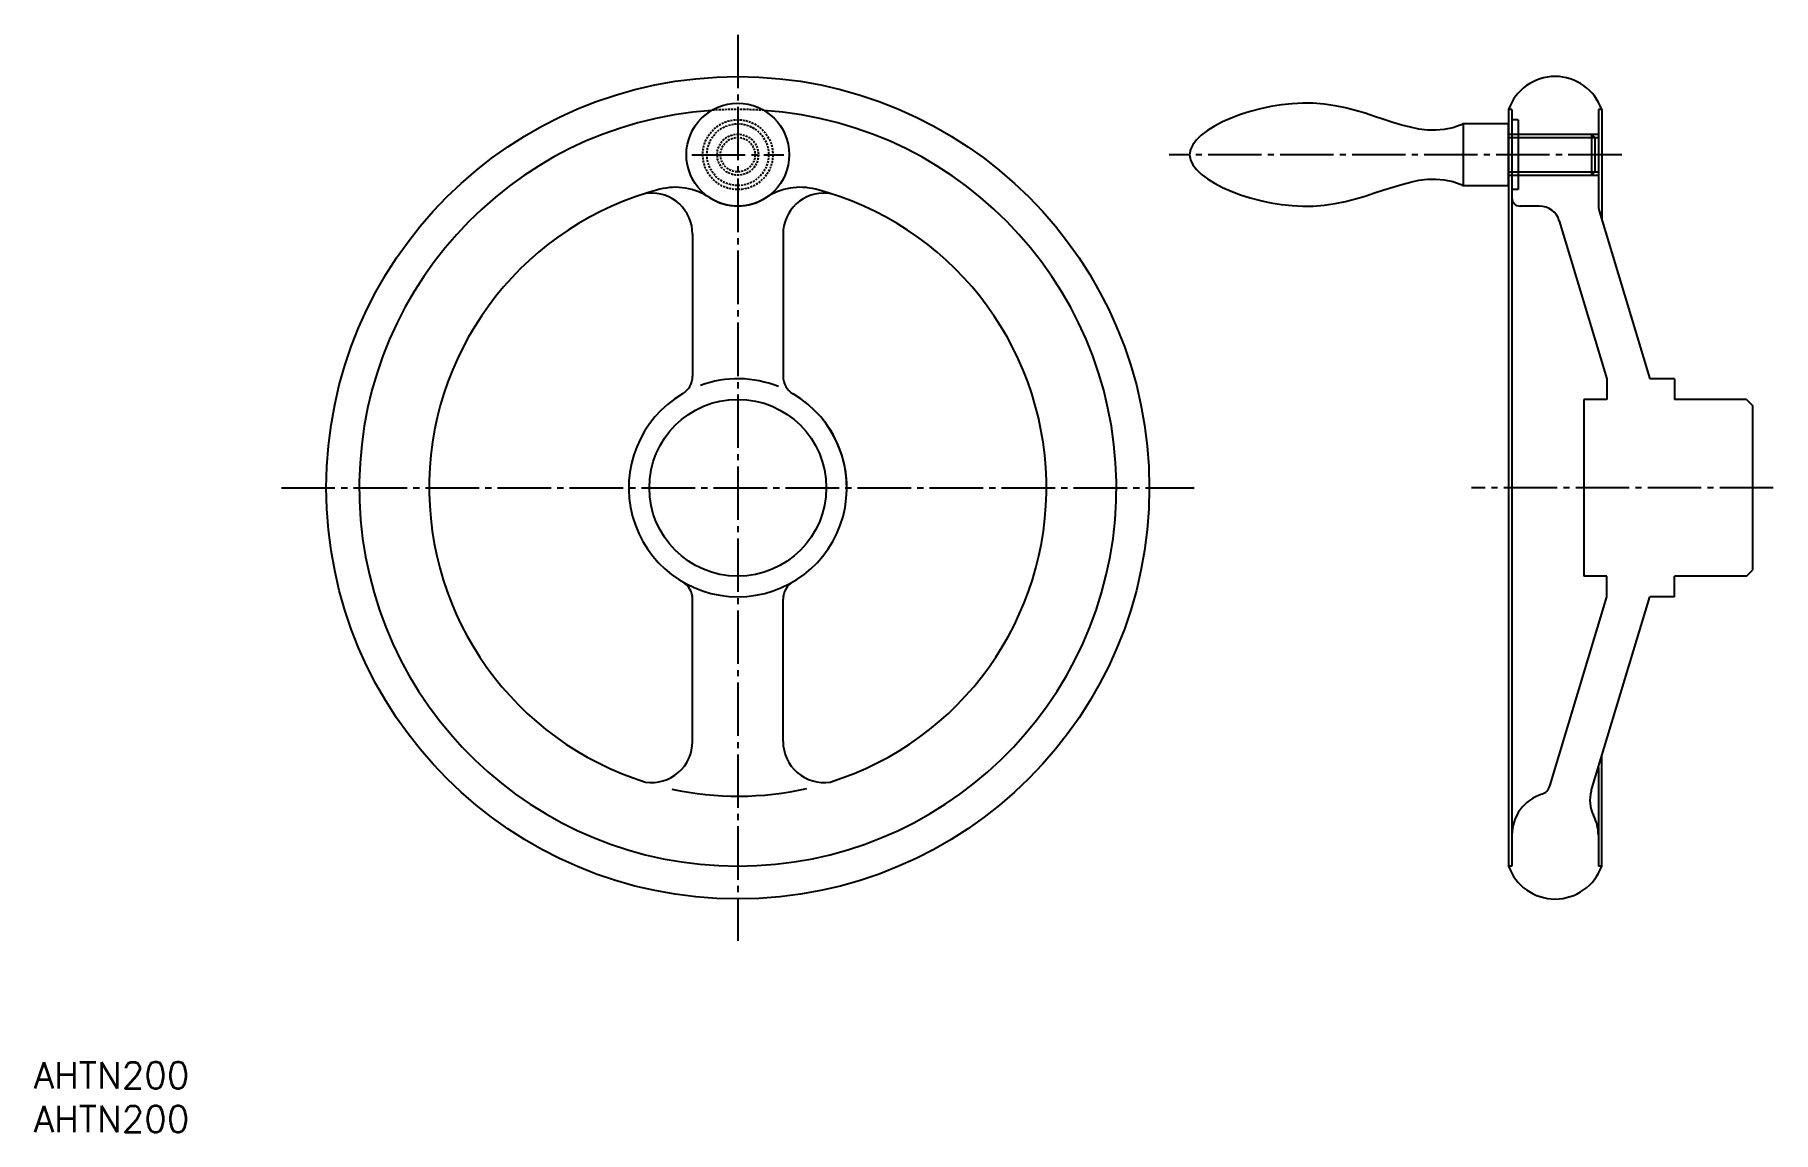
# Model space of a CAD drawing. Extents: x 117 to 539, y 1262 to 1529.
import ezdxf

# ---------------------------------------------------------------- set-up
doc = ezdxf.new("R2010")
doc.units = 0
doc.header["$MEASUREMENT"] = 0
doc.linetypes.add('CENTER', pattern=[17.5, 13, -1.5, 1.5, -1.5])
doc.linetypes.add('DASHED', pattern=[0.75, 0.5, -0.25])
doc.layers.get('0').update_dxf_attribs({"linetype": 'CONTINUOUS'})
doc.layers.add('CENTER', color=1, linetype='CENTER')
doc.styles.get("Standard").update_dxf_attribs({"font": 'txt.shx', "bigfont": '@extfont2.shx'})

msp = doc.modelspace()

# ---------------------------------------------------------------- linework, layer by layer
at = {"color": 7, "linetype": 'Continuous'}
for p, q in [((475, 1511.09), (475, 1327.09)), ((475.82, 1511.09), (475, 1511.09)), ((475.82, 1511.09), (475.82, 1489.59)), ((477.32, 1508.59), (475.82, 1508.59)), ((477.32, 1508.59), (477.32, 1491.59)), ((497.64, 1511.09), (496.82, 1511.09)), ((496.82, 1511.09), (496.82, 1487.89)), ((497.64, 1511.09), (497.64, 1484.44)), ((475, 1507.59), (464, 1507.59)), ((464, 1507.59), (464, 1492.59)), ((475, 1492.59), (475, 1507.59)), ((475, 1505.09), (495.19, 1505.09)), ((477.32, 1504.28), (496.82, 1504.28)), ((495.19, 1505.09), (495.19, 1495.09)), ((495.19, 1505.09), (496, 1504.28)), ((496, 1504.28), (496, 1495.9)), ((477.32, 1495.9), (496.82, 1495.9)), ((495.19, 1495.09), (496, 1495.9)), ((464, 1492.59), (475, 1492.59)), ((475, 1495.09), (495.19, 1495.09)), ((477.32, 1491.59), (475.82, 1491.59)), ((475.82, 1489.59), (475.82, 1327.09)), ((482.53, 1487.59), (477.82, 1487.59)), ((487.32, 1484.03), (498.88, 1445.59)), ((497.03, 1486.45), (509.32, 1445.59)), ((276.7, 1480.77), (276.7, 1446.23)), ((298.7, 1480.77), (298.7, 1446.23)), ((498.88, 1445.59), (498.88, 1440.59)), ((515.32, 1445.59), (509.32, 1445.59)), ((515.32, 1445.59), (515.32, 1440.59)), ((493.32, 1440.59), (493.32, 1397.59)), ((498.88, 1440.59), (493.32, 1440.59)), ((532.82, 1440.59), (515.32, 1440.59)), ((532.82, 1440.59), (534.32, 1439.09)), ((534.32, 1439.09), (534.32, 1399.09)), ((532.82, 1397.59), (534.32, 1399.09)), ((498.88, 1397.59), (493.32, 1397.59)), ((498.88, 1392.59), (498.88, 1397.59)), ((532.82, 1397.59), (515.32, 1397.59)), ((515.32, 1392.59), (515.32, 1397.59)), ((276.7, 1357.41), (276.7, 1391.96)), ((298.7, 1357.41), (298.7, 1391.96)), ((485.03, 1346.56), (498.88, 1392.59)), ((495.11, 1345.35), (509.32, 1392.59)), ((515.32, 1392.59), (509.32, 1392.59)), ((497.64, 1327.09), (497.64, 1353.75)), ((496.82, 1351.03), (496.82, 1327.09)), ((475.82, 1327.09), (475, 1327.09)), ((497.64, 1327.09), (496.82, 1327.09))]:
    msp.add_line(p, q, dxfattribs=at)
at = {"color": 3, "linetype": 'Continuous'}
for p, q in [((475, 1504.28), (496, 1504.28)), ((477.32, 1505.09), (496.82, 1505.09)), ((475, 1495.9), (496, 1495.9)), ((477.32, 1495.09), (496.82, 1495.09))]:
    msp.add_line(p, q, dxfattribs=at)
at = {"color": 7, "linetype": 'Continuous'}
for centre, radius in [((287.7, 1419.09), 100), ((287.7, 1500.09), 12.5), ((287.7, 1419.09), 21.5)]:
    msp.add_circle(centre, radius, dxfattribs=at)
at = {"color": 3, "linetype": 'DASHED'}
for radius in [8.5, 7.5, 5, 4.19]:
    msp.add_circle((287.7, 1500.09), radius, dxfattribs=at)
at = {"color": 7, "linetype": 'Continuous'}
for centre, radius, start, end in [((486.32, 1507.1), 12, 19.4304, 160.5696), ((287.7, 1419.09), 92, 93.9382, 86.0554), ((287.7, 1419.09), 75.01, 104.6429, 252.5982), ((272.53, 1477.15), 15, 56.5188, 104.6429), ((302.87, 1477.15), 15, 75.3571, 123.4812), ((287.7, 1419.09), 75.01, 287.4018, 75.3571), ((266.32, 1485.76), 5, 94.3595, 107.7808), ((266.7, 1480.77), 10, 0, 94.3595), ((287.7, 1500.09), 12.5, 236.5188, 303.4812), ((308.7, 1480.77), 10, 85.6405, 180), ((309.08, 1485.76), 5, 72.2192, 85.6405), ((477.82, 1489.59), 2, 180, 270), ((482.53, 1482.59), 5, 16.74, 90), ((501.82, 1487.89), 5, 180, 196.74), ((271.7, 1446.23), 5, 300.5265, 0), ((287.7, 1419.09), 26.5, 68.1507, 110.0546), ((303.7, 1446.23), 5, 180, 239.4735), ((287.7, 1419.09), 26.5, 120.5265, 59.4735), ((287.7, 1419.09), 26.5, 0, 38.9658), ((271.7, 1391.96), 5, 0, 59.4735), ((303.7, 1391.96), 5, 120.5265, 180), ((266.7, 1357.41), 10, 261.7556, 0), ((308.7, 1357.41), 10, 180, 278.2444), ((287.7, 1419.09), 75.01, 257.6611, 282.898), ((486.32, 1334.58), 10.5, 107.9468, 180), ((482.16, 1347.43), 3, 287.9468, 343.26), ((502.77, 1343.04), 8, 163.26, 207.2176), ((486.32, 1334.58), 10.5, 0, 27.2176), ((486.32, 1331.08), 12, 199.4304, 340.5696)]:
    msp.add_arc(centre, radius, start, end, dxfattribs=at)
at = {"color": 3, "linetype": 'DASHED'}
msp.add_arc((287.7, 1419.09), 92, 86.057, 93.9398, dxfattribs=at)
at = {"color": 7, "linetype": 'Continuous'}
msp.add_open_spline([(464, 1507.59), (463.84, 1507.52), (452.6, 1502.42), (433.15, 1520.42), (380.68, 1500.09), (433.15, 1479.76), (452.6, 1497.76), (463.84, 1492.67), (464, 1492.59)], degree=3, knots=[0, 0, 0, 0, 0.547679, 36.924663, 69.424663, 101.924663, 138.301647, 138.849326, 138.849326, 138.849326, 138.849326], dxfattribs=at)
at = {"layer": 'CENTER', "color": 1, "linetype": 'CENTER'}
for p, q in [((287.7, 1529.26), (287.7, 1308.93)), ((276.51, 1500.09), (298.9, 1500.09)), ((276.51, 1500.09), (298.9, 1500.09)), ((502.49, 1500.09), (392.5, 1500.09)), ((176.81, 1419.09), (398.59, 1419.09)), ((539.32, 1419.09), (465.99, 1419.09))]:
    msp.add_line(p, q, dxfattribs=at)

# ---------------------------------------------------------------- texts
at = {"color": 7, "linetype": 'Continuous'}
for p in [(116.58, 1273.03), (116.58, 1262.36)]:
    msp.add_text('AHTN200', height=6.4, dxfattribs=at).set_placement(p)

doc.saveas('drawing.dxf')
